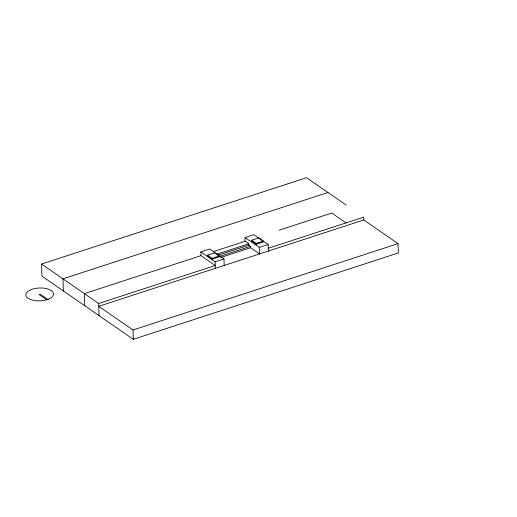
<?xml version="1.0" encoding="UTF-8"?>
<svg xmlns="http://www.w3.org/2000/svg" width="517" height="517" viewBox="0 0 517 517"><rect width="100%" height="100%" fill="white"/><g stroke="black" fill="none" stroke-linecap="round" stroke-linejoin="round"><path stroke-width="0.78" d="M207.511 255.165L214.555 252.852L219.156 255.993L219.189 256.93L212.144 259.243L207.543 256.102L207.511 255.165L212.119 258.313L219.156 255.993M219.835 256.374L250.512 246.331L250.558 247.727L259.528 253.925L259.308 247.397L245.032 237.536L245.155 241.258L248.813 243.785L248.858 245.187L250.512 246.331M220.649 257.524L250.558 247.727M398.032 243.643L133.011 329.988L98.747 306.31L363.768 219.964L398.032 243.643L398.342 252.962L133.321 339.307L41.948 276.162L41.547 264.038L306.568 177.693L346.157 205.055M327.985 192.498L62.964 278.837L63.365 290.961M41.547 264.038L98.65 303.511L215.266 265.518L200.984 255.65L200.861 251.921L209.695 249.045L223.971 258.914L224.191 265.434M245.032 237.536L253.866 234.653L268.142 244.522L268.362 251.049M200.984 255.65L84.374 293.643L84.782 305.76M213.579 251.546L245.155 241.258M279.128 230.194L331.733 213.056L346.009 222.924M217.237 254.073L248.813 243.785M218.032 255.23L248.858 245.187M200.861 251.921L215.137 261.789L223.971 258.914M259.308 247.397L268.142 244.522M268.265 248.25L363.677 217.166L363.768 219.964M251.727 240.172L258.843 237.904L263.334 241.09L263.366 242.021L256.251 244.289L251.76 241.109L251.727 240.172L256.219 243.358L256.251 244.289M256.219 243.358L263.334 241.09M47.829 299.433L40.307 294.238L39.143 294.619L46.659 299.815M215.137 261.789L215.356 268.317M212.119 258.313L212.144 259.243M133.011 329.988L133.321 339.307M98.65 303.511L99.057 315.628M48.727 299.097L45.677 300.093A13.901 6.437 -1.9 0 1 25.831 294.832A13.901 6.437 -1.9 0 1 45.515 288.421A13.901 6.437 -1.9 0 1 48.727 299.097"/></g></svg>
